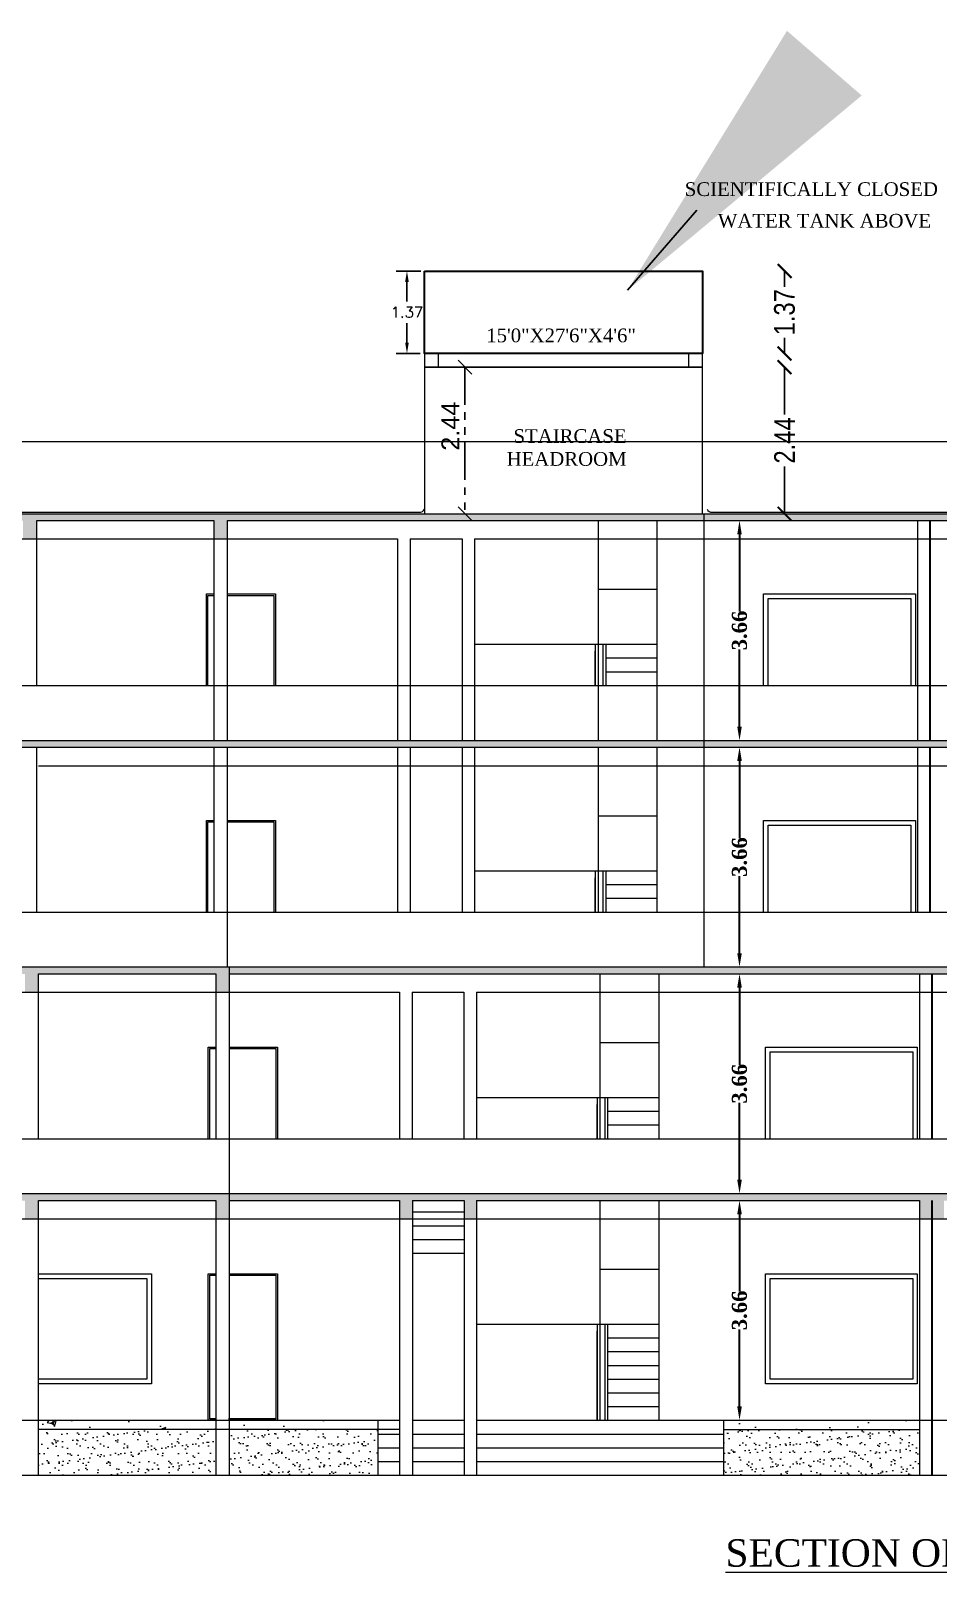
# Model space of a CAD drawing. Header units: metres. Extents: x 43 to 977, y 102 to 459.
# Drawn here: x 460.71 to 475.8, y 326.88 to 352.53 of the extents above; entities that cross this region are included whole.
import ezdxf
from ezdxf.enums import TextEntityAlignment as Align

# ---------------------------------------------------------------- set-up
doc = ezdxf.new("R2010")
doc.units = ezdxf.units.M
doc.header["$MEASUREMENT"] = 0
doc.header["$PDMODE"] = 3
doc.linetypes.add('HIDDEN2', pattern=[0.1875, 0.125, -0.0625])
doc.linetypes.add('PHANTOM2', pattern=[1.25, 0.625, -0.125, 0.125, -0.125, 0.125, -0.125])
doc.layers.get('0').update_dxf_attribs({"lineweight": 0})
doc.layers.get('Defpoints').update_dxf_attribs({"lineweight": 0})
for name, color, linetype, lineweight in [('BLK_1_FLR_0_REGULAR_ROOM_16', 7, 'Continuous', 35), ('BLK_1_FLR_1_REGULAR_ROOM_16', 7, 'Continuous', 35), ('BLK_1_FLR_2_REGULAR_ROOM_16', 7, 'Continuous', 35), ('BLK_1_FLR_3_REGULAR_ROOM_16', 7, 'Continuous', 35), ('BLK_1_ROOF_WATER_TANK_HT', 5, 'HIDDEN2', 5), ('BLK_1_STAIR_HEADROOM', 7, 'Continuous', 35), ('ELEV', 2, 'Continuous', 0), ('ILAND', 7, 'Continuous', 0), ('TE', 9, 'Continuous', 0), ('TEXT', 130, 'Continuous', 0), ('TKT', 3, 'Continuous', 0), ('WALL', 7, 'Continuous', 0)]:
    doc.layers.add(name, color=color, linetype=linetype, lineweight=lineweight)
doc.styles.add('ARIAL', font='arial.ttf')
doc.styles.add('ARIAL NARROW', font='')
doc.styles.get("Standard").update_dxf_attribs({"font": 'romans.shx'})
doc.styles.add('style2', font='romantic.ttf')
doc.styles.add('visa', font='swissc.ttf')
doc.styles.add('working', font='timesbd.ttf', dxfattribs={"height": 0.25})
doc.styles.get('ARIAL NARROW').set_extended_font_data('Lydian BT')
doc.dimstyles.new('Copy of S-2', dxfattribs={"dimtxt": 10.5, "dimasz": 5, "dimexe": 2, "dimexo": 50, "dimgap": 5, "dimtad": 0, "dimtoh": 1, "dimdec": 1, "dimzin": 0, "dimdsep": 46, "dimlunit": 4, "dimtxsty": 'ARIAL NARROW', "dimcen": 0.09, "dimdle": 3, "dimse1": 1, "dimse2": 1, "dimclrd": 35, "dimclre": 35, "dimclrt": 5, "dimadec": 0, "dimazin": 0, "dimtfac": 1, "dimtdec": 1, "dimtofl": 0, "dimtmove": 0, "dimatfit": 3, "dimfxl": 0, "dimtolj": 1, "dimtzin": 0, "dimarcsym": 0})
doc.dimstyles.new('new model', dxfattribs={"dimtxt": 0.25, "dimasz": 0.23, "dimexe": 0.1, "dimexo": 0.1, "dimgap": 0, "dimtad": 0, "dimtoh": 1, "dimzin": 1, "dimdsep": 46, "dimtxsty": 'working', "dimcen": 0.09, "dimse1": 1, "dimse2": 1, "dimclrd": 8, "dimclre": 8, "dimclrt": 3, "dimadec": 1, "dimazin": 0, "dimtfac": 1, "dimtofl": 0, "dimtmove": 0, "dimatfit": 3, "dimfxl": 0, "dimtolj": 1, "dimtzin": 0, "dimlwd": -1, "dimlwe": -1, "dimarcsym": 0})
doc.dimstyles.new('o3', dxfattribs={"dimscale": 0.23, "dimtxt": 0.9, "dimasz": 1, "dimexe": 5, "dimexo": 9, "dimgap": 0.23, "dimtad": 0, "dimzin": 3, "dimdsep": 46, "dimtxsty": 'visa', "dimblk": 'ARCHTICK', "dimcen": 0.09, "dimse1": 1, "dimse2": 1, "dimclrd": 7, "dimclre": 256, "dimclrt": 7, "dimadec": 0, "dimazin": 0, "dimtfac": 0.23, "dimtofl": 0, "dimtmove": 2, "dimatfit": 1, "dimldrblk": 'ARCHTICK', "dimfxl": 0, "dimtolj": 1, "dimtzin": 0, "dimarcsym": 0})
doc.dimstyles.new('OPEN SPACE', dxfattribs={"dimtxt": 0.3, "dimasz": 0.23, "dimexe": 0.1875, "dimexo": 0.0625, "dimgap": 0.09, "dimtad": 3, "dimzin": 0, "dimdsep": 46, "dimtxsty": 'ARIAL', "dimblk": 'OBLIQUE', "dimcen": 0.09, "dimse1": 1, "dimse2": 1, "dimclrd": 6, "dimclre": 6, "dimclrt": 7, "dimadec": 0, "dimazin": 0, "dimtfac": 0.5, "dimtix": 1, "dimtmove": 0, "dimatfit": 3, "dimfxl": 0, "dimtolj": 1, "dimtzin": 0, "dimarcsym": 0})
doc.dimstyles.get("Standard").update_dxf_attribs({"dimtxt": 0.18, "dimasz": 0.18, "dimexe": 0.18, "dimexo": 0.0625, "dimgap": 0.09, "dimtad": 0, "dimtih": 1, "dimtoh": 1, "dimdec": 4, "dimzin": 0, "dimdsep": 46, "dimtxsty": 'Standard', "dimcen": 0.09, "dimadec": 0, "dimazin": 0, "dimtfac": 1, "dimtdec": 4, "dimtofl": 0, "dimtmove": 0, "dimatfit": 3, "dimfxl": 0, "dimtolj": 1, "dimtzin": 0, "dimarcsym": 0})
pattern_1 = [(50, (-78852.2377, -9294.4721), (0.910783435, -0.079683226), [0.095235675, -1.047592425]), (355, (-78852.2377, -9294.4721), (-0.176187692, 0.955140341), [0.07618854, -0.83807394]), (100.4514445, (-78852.1618, -9294.4787), (0.73459574, 0.8754571055), [0.080937869, -0.890316564]), (46.1842, (-78852.2377, -9294.2181), (1.355192647, -0.210177872), [0.142853513, -1.571388637]), (96.6356355, (-78852.1248, -9294.2356), (1.18684215, 1.236944566), [0.121406873, -1.335475598]), (351.184164, (-78852.2377, -9294.2181), (1.18684215, 1.236944566), [0.11428281, -1.257110911]), (21, (-78852.11075, -9294.2816), (0.757957947, -0.511249091), [0.095235675, -1.047592425]), (326, (-78852.11075, -9294.2816), (0.308963998, 0.920802054), [0.07618854, -0.83807394]), (71.4514447, (-78852.0476, -9294.3242), (1.066921936, 0.409552961), [0.080937867, -0.890316564]), (37.5, (-78852.23773, -9294.47208), (0.0154406937, 0.4227116116), [0, -0.827915468, 0, -0.85077203, 0, -0.8412484625]), (7.5, (-78852.23773, -9294.4721), (0.3340480663, 0.5008275415), [0, -0.485067038, 0, -0.808868333, 0, -0.3206267725]), (327.5, (-78852.5209, -9294.47208), (0.6778525339, -0.0286403791), [0, -0.31745225, 0, -0.99045102, 0, -1.314252315]), (317.5, (-78852.6479, -9294.4721), (0.7405350465, 0.1271142075), [0, -0.412687925, 0, -0.657761062, 0, -0.933309615])]
pattern_2 = [(50, (-21064.4661, 9520.6628), (0.910783435, -0.079683226), [0.095235675, -1.047592425]), (355, (-21064.4661, 9520.6628), (-0.176187692, 0.95514034), [0.07618854, -0.83807394]), (100.4514, (-21064.3902, 9520.6562), (0.73459642, 0.875456535), [0.080937867, -0.890316564]), (46.1842, (-21064.4661, 9520.9168), (1.35519229, -0.210177534), [0.14285351, -1.57138864]), (96.6356, (-21064.3532, 9520.8993), (1.186843115, 1.23694364), [0.121406804, -1.33547463]), (351.1842, (-21064.4661, 9520.9168), (1.18684215, 1.23694457), [0.11428281, -1.25711091]), (21, (-21064.33915, 9520.8533), (0.757957947, -0.51124909), [0.095235675, -1.047592425]), (326, (-21064.3391, 9520.8533), (0.308964, 0.920802054), [0.07618854, -0.83807394]), (71.4514, (-21064.276, 9520.8107), (1.066922256, 0.409552127), [0.080937867, -0.890316564]), (37.5, (-21064.46613, 9520.66284), (0.0154406937, 0.4227116116), [0, -0.827915468, 0, -0.85077203, 0, -0.841248463]), (7.5, (-21064.46613, 9520.66284), (0.334048066, 0.5008275415), [0, -0.485067038, 0, -0.808868333, 0, -0.320626772]), (327.5, (-21064.7493, 9520.66284), (0.677852534, -0.028640379), [0, -0.31745225, 0, -0.99045102, 0, -1.314252315]), (317.5, (-21064.8763, 9520.66284), (0.740535047, 0.127114208), [0, -0.412687925, 0, -0.657761062, 0, -0.933309615])]
pattern_3 = [(37.5, (-21064.46613, 9520.66284), (-0.0079989533, 0.2446698163), [0, -0.193010968, 0, -0.21586753, 0, -0.2063439625]), (7.5, (-21064.46613, 9520.66284), (0.224727839, 0.3583586473), [0, -0.104124338, 0, -0.173963833, 0, -0.0666649725]), (327.5, (-21064.62231, 9520.66284), (0.3954365363, 0.0007185917), [0, -0.06349045, 0, -0.22856562, 0, -0.298405115]), (317.5, (-21064.6223, 9520.66284), (0.381720662, 0.111448033), [0, -0.031745225, 0, -0.149837462, 0, -0.171424215])]
pattern_4 = [(50, (-21064.4973, 9528.2042), (0.910783435, -0.079683226), [0.095235675, -1.047592425]), (355, (-21064.4973, 9528.2042), (-0.176187692, 0.95514034), [0.07618854, -0.83807394]), (100.4514, (-21064.4214, 9528.1975), (0.73459642, 0.875456535), [0.080937867, -0.890316564]), (46.1842, (-21064.4973, 9528.4581), (1.35519229, -0.210177534), [0.14285351, -1.57138864]), (96.6356, (-21064.3843, 9528.4406), (1.186843115, 1.23694364), [0.121406804, -1.33547463]), (351.1842, (-21064.4973, 9528.4581), (1.18684215, 1.23694457), [0.11428281, -1.25711091]), (21, (-21064.3703, 9528.39464), (0.757957947, -0.51124909), [0.095235675, -1.047592425]), (326, (-21064.3703, 9528.3946), (0.308964, 0.920802054), [0.07618854, -0.83807394]), (71.4514, (-21064.3071, 9528.352), (1.066922256, 0.409552127), [0.080937867, -0.890316564]), (37.5, (-21064.49727, 9528.20417), (0.0154406937, 0.4227116116), [0, -0.827915468, 0, -0.85077203, 0, -0.841248463]), (7.5, (-21064.49727, 9528.20417), (0.334048066, 0.5008275415), [0, -0.485067038, 0, -0.808868333, 0, -0.320626772]), (327.5, (-21064.78044, 9528.20417), (0.677852534, -0.028640379), [0, -0.31745225, 0, -0.99045102, 0, -1.314252315]), (317.5, (-21064.9074, 9528.20417), (0.740535047, 0.127114208), [0, -0.412687925, 0, -0.657761062, 0, -0.933309615])]
pattern_5 = [(50, (-21064.4973, 9528.2042), (0.910783435, -0.079683226), [0.095235675, -1.047592425]), (355, (-21064.4973, 9528.2042), (-0.176187692, 0.95514034), [0.07618854, -0.83807394]), (100.4514, (-21064.4214, 9528.1975), (0.73459642, 0.875456535), [0.080937867, -0.890316564]), (46.1842, (-21064.4973, 9528.4581), (1.35519229, -0.210177534), [0.14285351, -1.57138864]), (96.6356, (-21064.3843, 9528.4406), (1.186843115, 1.23694364), [0.121406804, -1.33547463]), (351.1842, (-21064.4973, 9528.4581), (1.18684215, 1.23694457), [0.11428281, -1.25711091]), (21, (-21064.3703, 9528.39464), (0.757957947, -0.51124909), [0.095235675, -1.047592425]), (326, (-21064.3703, 9528.3946), (0.308964, 0.920802054), [0.07618854, -0.83807394]), (71.4514, (-21064.3071, 9528.352), (1.066922256, 0.409552127), [0.080937867, -0.890316564]), (37.5, (-21064.49727, 9528.20417), (0.0154406937, 0.4227116116), [0, -0.827915468, 0, -0.85077203, 0, -0.841248463]), (7.5, (-21064.49727, 9528.20417), (0.334048066, 0.5008275415), [0, -0.485067038, 0, -0.808868333, 0, -0.320626772]), (327.5, (-21064.78044, 9528.20417), (0.677852534, -0.028640379), [0, -0.31745225, 0, -0.99045102, 0, -1.314252315]), (317.5, (-21064.9074, 9528.20417), (0.740535047, 0.127114208), [0, -0.412687925, 0, -0.657761062, 0, -0.933309615])]

# ---------------------------------------------------------------- blocks, each defined once
blk = doc.blocks.new('_ArchTick')
at = {"color": 0, "const_width": 0.15}
blk.add_lwpolyline([(-0.5, -0.5), (0.5, 0.5)], dxfattribs=at)
blk = doc.blocks.new('*D775')
at = {"layer": 'Defpoints', "color": 0, "lineweight": 30}
for p in [(471.88, 346.934), (471.956, 344.496), (473.246, 344.496)]:
    blk.add_point(p, dxfattribs=at)
at = {"layer": 'WALL', "color": 7, "lineweight": -2}
for p, q in [((473.246, 346.934), (473.246, 346.146)), ((473.246, 344.496), (473.246, 345.283))]:
    blk.add_line(p, q, dxfattribs=at)
at = {"layer": 'WALL', "color": 7, "lineweight": -2, "xscale": 0.23, "yscale": 0.23, "zscale": 0.23}
for p, rotation in [((473.246, 346.934), 90), ((473.246, 344.496), 270)]:
    blk.add_blockref('_ArchTick', p, dxfattribs=dict(at, rotation=rotation))
at = {"layer": 'WALL', "color": 7, "insert": (473.246, 345.715), "char_height": 0.345, "attachment_point": 5, "rotation": 90, "style": 'visa'}
blk.add_mtext('\\A1;2.44', dxfattribs=at)
blk = doc.blocks.new('*D778')
at = {"layer": 'Defpoints', "color": 0, "lineweight": 30}
for p in [(471.88, 348.534), (472.109, 347.162), (473.246, 347.162)]:
    blk.add_point(p, dxfattribs=at)
at = {"layer": 'WALL', "color": 7, "lineweight": -2}
for p, q in [((473.246, 348.534), (473.246, 348.273)), ((473.246, 347.162), (473.246, 347.422))]:
    blk.add_line(p, q, dxfattribs=at)
at = {"layer": 'WALL', "color": 7, "lineweight": -2, "xscale": 0.23, "yscale": 0.23, "zscale": 0.23}
for p, rotation in [((473.246, 348.534), 90), ((473.246, 347.162), 270)]:
    blk.add_blockref('_ArchTick', p, dxfattribs=dict(at, rotation=rotation))
at = {"layer": 'WALL', "color": 7, "insert": (473.246, 347.848), "char_height": 0.345, "attachment_point": 5, "rotation": 90, "style": 'visa'}
blk.add_mtext('\\A1;1.37', dxfattribs=at)
blk = doc.blocks.new('*D803')
at = {"layer": 'BLK_1_FLR_0_REGULAR_ROOM_16', "color": 3, "linetype": 'PHANTOM2', "ltscale": 20}
for p, q in [((472.497, 332.839), (472.497, 331.555)), ((472.497, 329.642), (472.497, 330.925))]:
    blk.add_line(p, q, dxfattribs=at)
at = {"layer": 'BLK_1_FLR_0_REGULAR_ROOM_16', "color": 3, "lineweight": 30, "ltscale": 20}
for points in [[(472.459, 332.839), (472.535, 332.839), (472.497, 333.069)], [(472.459, 329.642), (472.535, 329.642), (472.497, 329.412)]]:
    blk.add_solid(points, dxfattribs=at)
at = {"layer": 'Defpoints', "color": 0, "lineweight": 30, "ltscale": 20}
for p in [(472.497, 333.069), (472.497, 333.069), (472.497, 329.412)]:
    blk.add_point(p, dxfattribs=at)
at = {"layer": 'BLK_1_FLR_0_REGULAR_ROOM_16', "color": 3, "lineweight": 80, "ltscale": 20, "insert": (472.497, 331.24), "char_height": 0.25, "attachment_point": 5, "rotation": 90, "style": 'working'}
blk.add_mtext('\\A1;3.66', dxfattribs=at)
blk = doc.blocks.new('*D809')
at = {"layer": 'BLK_1_FLR_1_REGULAR_ROOM_16', "color": 3, "linetype": 'PHANTOM2', "ltscale": 20}
for p, q in [((472.497, 336.61), (472.497, 335.327)), ((472.497, 333.413), (472.497, 334.696))]:
    blk.add_line(p, q, dxfattribs=at)
at = {"layer": 'BLK_1_FLR_1_REGULAR_ROOM_16', "color": 3, "lineweight": 30, "ltscale": 20}
for points in [[(472.459, 336.61), (472.535, 336.61), (472.497, 336.84)], [(472.459, 333.413), (472.535, 333.413), (472.497, 333.183)]]:
    blk.add_solid(points, dxfattribs=at)
at = {"layer": 'Defpoints', "color": 0, "lineweight": 30, "ltscale": 20}
for p in [(472.497, 336.84), (472.497, 336.84), (472.497, 333.183)]:
    blk.add_point(p, dxfattribs=at)
at = {"layer": 'BLK_1_FLR_1_REGULAR_ROOM_16', "color": 3, "lineweight": 80, "ltscale": 20, "insert": (472.497, 335.011), "char_height": 0.25, "attachment_point": 5, "rotation": 90, "style": 'working'}
blk.add_mtext('\\A1;3.66', dxfattribs=at)
blk = doc.blocks.new('*D815')
at = {"layer": 'BLK_1_FLR_2_REGULAR_ROOM_16', "color": 3, "linetype": 'PHANTOM2', "ltscale": 20}
for p, q in [((472.497, 340.381), (472.497, 339.098)), ((472.497, 337.184), (472.497, 338.468))]:
    blk.add_line(p, q, dxfattribs=at)
at = {"layer": 'BLK_1_FLR_2_REGULAR_ROOM_16', "color": 3, "lineweight": 30, "ltscale": 20}
for points in [[(472.459, 340.381), (472.535, 340.381), (472.497, 340.611)], [(472.459, 337.184), (472.535, 337.184), (472.497, 336.954)]]:
    blk.add_solid(points, dxfattribs=at)
at = {"layer": 'Defpoints', "color": 0, "lineweight": 30, "ltscale": 20}
for p in [(472.497, 340.611), (472.497, 340.611), (472.497, 336.954)]:
    blk.add_point(p, dxfattribs=at)
at = {"layer": 'BLK_1_FLR_2_REGULAR_ROOM_16', "color": 3, "lineweight": 80, "ltscale": 20, "insert": (472.497, 338.783), "char_height": 0.25, "attachment_point": 5, "rotation": 90, "style": 'working'}
blk.add_mtext('\\A1;3.66', dxfattribs=at)
blk = doc.blocks.new('*D821')
at = {"layer": 'BLK_1_FLR_3_REGULAR_ROOM_16', "color": 3, "linetype": 'PHANTOM2', "ltscale": 20}
for p, q in [((472.497, 344.151), (472.497, 342.868)), ((472.497, 340.954), (472.497, 342.238))]:
    blk.add_line(p, q, dxfattribs=at)
at = {"layer": 'BLK_1_FLR_3_REGULAR_ROOM_16', "color": 3, "lineweight": 30, "ltscale": 20}
for points in [[(472.459, 344.151), (472.535, 344.151), (472.497, 344.381)], [(472.459, 340.954), (472.535, 340.954), (472.497, 340.724)]]:
    blk.add_solid(points, dxfattribs=at)
at = {"layer": 'Defpoints', "color": 0, "lineweight": 30, "ltscale": 20}
for p in [(472.497, 344.381), (472.497, 344.381), (472.497, 340.724)]:
    blk.add_point(p, dxfattribs=at)
at = {"layer": 'BLK_1_FLR_3_REGULAR_ROOM_16', "color": 3, "lineweight": 80, "ltscale": 20, "insert": (472.497, 342.553), "char_height": 0.25, "attachment_point": 5, "rotation": 90, "style": 'working'}
blk.add_mtext('\\A1;3.66', dxfattribs=at)
blk = doc.blocks.new('_Oblique')
at = {"color": 0, "linetype": 'ByBlock', "lineweight": -2}
blk.add_line((-0.5, -0.5), (0.5, 0.5), dxfattribs=at)
blk = doc.blocks.new('*D830')
at = {"layer": 'BLK_1_STAIR_HEADROOM', "color": 1, "linetype": 'PHANTOM2', "lineweight": -2}
blk.add_line((467.931, 346.934), (467.931, 344.496), dxfattribs=at)
at = {"layer": 'Defpoints', "color": 0, "lineweight": 80}
for p in [(468.29, 346.934), (467.931, 344.496), (468.29, 344.496)]:
    blk.add_point(p, dxfattribs=at)
at = {"layer": 'BLK_1_STAIR_HEADROOM', "color": 1, "lineweight": -2, "xscale": 0.23, "yscale": 0.23, "zscale": 0.23}
for p, rotation in [((467.931, 346.934), 90), ((467.931, 344.496), 270)]:
    blk.add_blockref('_Oblique', p, dxfattribs=dict(at, rotation=rotation))
at = {"layer": 'BLK_1_STAIR_HEADROOM', "color": 1, "lineweight": 30, "insert": (467.69, 345.952), "char_height": 0.3, "attachment_point": 5, "rotation": 90, "style": 'ARIAL'}
blk.add_mtext('\\A1;2.44', dxfattribs=at)
blk = doc.blocks.new('*D848')
at = {"layer": 'BLK_1_ROOF_WATER_TANK_HT', "color": 0, "linetype": 'ByBlock', "lineweight": -2}
for p, q in [((467.196, 348.534), (466.787, 348.534)), ((466.967, 348.354), (466.967, 348.028)), ((466.967, 347.342), (466.967, 347.668)), ((467.185, 347.162), (466.787, 347.162))]:
    blk.add_line(p, q, dxfattribs=at)
at = {"layer": 'BLK_1_ROOF_WATER_TANK_HT', "color": 0, "linetype": 'ByBlock', "lineweight": 30}
for points in [[(466.937, 348.354), (466.997, 348.354), (466.967, 348.534)], [(466.937, 347.342), (466.997, 347.342), (466.967, 347.162)]]:
    blk.add_solid(points, dxfattribs=at)
at = {"layer": 'Defpoints', "color": 0, "linetype": 'ByBlock', "lineweight": 30}
for p in [(467.258, 348.534), (466.967, 347.162), (467.247, 347.162)]:
    blk.add_point(p, dxfattribs=at)
at = {"layer": 'BLK_1_ROOF_WATER_TANK_HT', "color": 0, "linetype": 'ByBlock', "lineweight": 35, "insert": (466.967, 347.848), "char_height": 0.18, "attachment_point": 5}
blk.add_mtext('\\A1;1.37', dxfattribs=at)

msp = doc.modelspace()

# ---------------------------------------------------------------- hatches: boundary and pattern name
at = {"layer": 'ILAND'}
h = msp.add_hatch(dxfattribs=at)
h.set_pattern_fill('AR-CONC', scale=0.126981, style=0)
h.set_pattern_definition(pattern_4)
h.paths.add_polyline_path([(454.23614, 344.07656), (454.46231, 344.07656), (454.46231, 344.38131), (457.20852, 344.38131), (457.20852, 344.07656), (457.42491, 344.07656), (457.42491, 344.38131), (460.58325, 344.38131), (460.58325, 344.07656), (460.81182, 344.07656), (460.81182, 344.38131), (463.75696, 344.38131), (463.75696, 344.07656), (463.98553, 344.07656), (463.98553, 344.49559), (413.98376, 344.49559), (413.98376, 344.07656), (414.21232, 344.07656), (414.21232, 344.38131), (426.72379, 344.38131), (426.72379, 344.07656), (426.95236, 344.07656), (426.95236, 344.38131), (431.44748, 344.38131), (431.44748, 344.07656), (431.67605, 344.07656), (431.67605, 344.38131), (437.05468, 344.38131), (437.05468, 344.07656), (437.28324, 344.07656), (437.28324, 344.38131), (437.30864, 344.38131), (437.30864, 344.07656), (437.5372, 344.07656), (437.5372, 344.38131), (441.11181, 344.38131), (441.11181, 344.07656), (441.34037, 344.07656), (441.34037, 344.38131), (444.47507, 344.38131), (444.47507, 344.07656), (444.7034, 344.07656), (444.7034, 344.38131), (447.68927, 344.38131), (447.68927, 344.07656), (447.91679, 344.07656), (447.91679, 344.38131), (451.0153, 344.38131), (451.0153, 344.07656), (451.24147, 344.07656), (451.24147, 344.38131), (454.23614, 344.38131)])
h.paths.add_polyline_path([(437.06767, 344.06231), (438.586, 344.06231), (438.586, 344.37746), (437.06767, 344.37746)], flags=9)
h = msp.add_hatch(dxfattribs=at)
h.set_pattern_fill('AR-CONC', scale=0.126981, style=0)
h.set_pattern_definition(pattern_5)
h.paths.add_polyline_path([(454.23614, 344.07656), (454.46231, 344.07656), (454.46231, 344.38131), (457.20852, 344.38131), (457.20852, 344.07656), (457.42491, 344.07656), (457.42491, 344.38131), (460.58325, 344.38131), (460.58325, 344.07656), (460.81182, 344.07656), (460.81182, 344.38131), (463.75696, 344.38131), (463.75696, 344.07656), (463.98553, 344.07656), (463.98553, 344.49559), (413.98376, 344.49559), (413.98376, 344.07656), (414.21232, 344.07656), (414.21232, 344.38131), (426.72379, 344.38131), (426.72379, 344.07656), (426.95236, 344.07656), (426.95236, 344.38131), (431.44748, 344.38131), (431.44748, 344.07656), (431.67605, 344.07656), (431.67605, 344.38131), (437.05468, 344.38131), (437.05468, 344.07656), (437.28324, 344.07656), (437.28324, 344.38131), (437.30864, 344.38131), (437.30864, 344.07656), (437.5372, 344.07656), (437.5372, 344.38131), (441.11181, 344.38131), (441.11181, 344.07656), (441.34037, 344.07656), (441.34037, 344.38131), (444.47507, 344.38131), (444.47507, 344.07656), (444.7034, 344.07656), (444.7034, 344.38131), (447.68927, 344.38131), (447.68927, 344.07656), (447.91679, 344.07656), (447.91679, 344.38131), (451.0153, 344.38131), (451.0153, 344.07656), (451.24147, 344.07656), (451.24147, 344.38131), (454.23614, 344.38131)])
h.paths.add_polyline_path([(437.06767, 344.06231), (438.586, 344.06231), (438.586, 344.37746), (437.06767, 344.37746)], flags=9)
h = msp.add_hatch(dxfattribs=at)
h.set_pattern_fill('AR-CONC', scale=0.126981, style=0)
h.set_pattern_definition(pattern_4)
h.paths.add_polyline_path([(499.21016, 344.07656), (499.53798, 344.07656), (499.53798, 344.38131), (505.2041, 344.38131), (505.2041, 344.07656), (505.52734, 344.07656), (505.52734, 344.49559), (463.98553, 344.49559), (463.98553, 344.38131), (489.62401, 344.38131), (489.62401, 344.07656), (489.96216, 344.07656), (489.96216, 344.38131), (493.2442, 344.38131), (493.2442, 344.07656), (493.56744, 344.07656), (493.56744, 344.38131), (499.21016, 344.38131)])
h = msp.add_hatch(dxfattribs=at)
h.set_pattern_fill('AR-CONC', scale=0.126981, style=0)
h.set_pattern_definition(pattern_5)
h.paths.add_polyline_path([(499.21016, 344.07656), (499.53798, 344.07656), (499.53798, 344.38131), (505.2041, 344.38131), (505.2041, 344.07656), (505.52734, 344.07656), (505.52734, 344.49559), (463.98553, 344.49559), (463.98553, 344.38131), (489.62401, 344.38131), (489.62401, 344.07656), (489.96216, 344.07656), (489.96216, 344.38131), (493.2442, 344.38131), (493.2442, 344.07656), (493.56744, 344.07656), (493.56744, 344.38131), (499.21016, 344.38131)])
h = msp.add_hatch(dxfattribs=at)
h.set_pattern_fill('AR-CONC', scale=0.126981, style=0)
h.set_pattern_definition(pattern_1)
h.paths.add_polyline_path([(471.91128, 340.72426), (431.67605, 340.72426), (431.67605, 340.61426), (471.91128, 340.61426)])
h = msp.add_hatch(dxfattribs=at)
h.set_pattern_fill('AR-CONC', scale=0.126981, style=0)
h.set_pattern_definition(pattern_1)
h.paths.add_polyline_path([(506.60359, 340.72426), (471.91128, 340.72426), (471.91128, 340.61426), (506.60359, 340.61426)])
h = msp.add_hatch(dxfattribs=at)
h.set_pattern_fill('AR-CONC', scale=0.126981, style=0)
h.set_pattern_definition(pattern_2)
h.paths.add_polyline_path([(454.26729, 336.53522), (454.49345, 336.53522), (454.49345, 336.83998), (457.23966, 336.83998), (457.23966, 336.53522), (457.45605, 336.53522), (457.45605, 336.83998), (460.61439, 336.83998), (460.61439, 336.53522), (460.84296, 336.53522), (460.84296, 336.83998), (463.78811, 336.83998), (463.78811, 336.53522), (464.01667, 336.53522), (464.01667, 336.95426), (414.0149, 336.95426), (414.0149, 336.53522), (414.24346, 336.53522), (414.24346, 336.83998), (426.75494, 336.83998), (426.75494, 336.53522), (426.9835, 336.53522), (426.9835, 336.83998), (431.47863, 336.83998), (431.47863, 336.53522), (431.70719, 336.53522), (431.70719, 336.83998), (437.08582, 336.83998), (437.08582, 336.53522), (437.31438, 336.53522), (437.31438, 336.83998), (437.33978, 336.83998), (437.33978, 336.53522), (437.56835, 336.53522), (437.56835, 336.83998), (441.14295, 336.83998), (441.14295, 336.53522), (441.37152, 336.53522), (441.37152, 336.83998), (444.50622, 336.83998), (444.50622, 336.53522), (444.73455, 336.53522), (444.73455, 336.83998), (447.72042, 336.83998), (447.72042, 336.53522), (447.94794, 336.53522), (447.94794, 336.83998), (451.04645, 336.83998), (451.04645, 336.53522), (451.27261, 336.53522), (451.27261, 336.83998), (454.26729, 336.83998)])
h.paths.add_polyline_path([(437.09881, 336.52098), (438.61714, 336.52098), (438.61714, 336.83613), (437.09881, 336.83613)], flags=9)
h = msp.add_hatch(dxfattribs=at)
h.set_pattern_fill('AR-CONC', scale=0.126981, style=0)
h.set_pattern_definition(pattern_2)
h.paths.add_polyline_path([(499.2413, 336.53522), (499.56913, 336.53522), (499.56913, 336.83998), (505.23525, 336.83998), (505.23525, 336.53522), (505.55849, 336.53522), (505.55849, 336.95426), (464.01667, 336.95426), (464.01667, 336.83998), (489.65515, 336.83998), (489.65515, 336.53522), (489.9933, 336.53522), (489.9933, 336.83998), (493.27534, 336.83998), (493.27534, 336.53522), (493.59858, 336.53522), (493.59858, 336.83998), (499.2413, 336.83998)])
h = msp.add_hatch(dxfattribs=at)
h.set_pattern_fill('AR-CONC', scale=0.126981, style=0)
h.set_pattern_definition(pattern_2)
h.paths.add_polyline_path([(444.73455, 333.06864), (447.72042, 333.06864), (447.72042, 332.76389), (447.94794, 332.76389), (447.94794, 333.06864), (451.04645, 333.06864), (451.04645, 332.76389), (451.27261, 332.76389), (451.27261, 333.06864), (454.26729, 333.06864), (454.26729, 332.76389), (454.49345, 332.76389), (454.49345, 333.06864), (457.23966, 333.06864), (457.23966, 332.76389), (457.45605, 332.76389), (457.45605, 333.06864), (460.61439, 333.06864), (460.61439, 332.76389), (460.84296, 332.76389), (460.84296, 333.06864), (463.78811, 333.06864), (463.78811, 332.76389), (464.01667, 332.76389), (464.01667, 333.18293), (437.08582, 333.18293), (437.08582, 332.76389), (437.56835, 332.76389), (437.56835, 333.06864), (441.14295, 333.06864), (441.14295, 332.76389), (441.37152, 332.76389), (441.37152, 333.06864), (444.50622, 333.06864), (444.50622, 332.76389), (444.73455, 332.76389)])
h.paths.add_polyline_path([(437.34789, 332.74965), (438.86622, 332.74965), (438.86622, 333.06479), (437.34789, 333.06479)], flags=9)
h = msp.add_hatch(dxfattribs=at)
h.set_pattern_fill('AR-CONC', scale=0.126981, style=0)
h.set_pattern_definition(pattern_2)
h.paths.add_polyline_path([(475.89715, 333.06864), (478.56837, 333.06864), (478.56837, 332.76389), (478.75938, 332.76389), (478.75938, 333.06864), (481.1925, 333.06864), (481.1925, 332.76389), (481.37742, 332.76389), (481.37742, 333.06864), (489.65515, 333.06864), (489.65515, 332.76389), (489.9933, 332.76389), (489.9933, 333.18293), (484.00672, 333.18293), (481.14885, 333.18293), (464.01667, 333.18293), (464.01667, 333.06864), (466.84575, 333.06864), (466.84575, 332.76389), (467.05739, 332.76389), (467.05739, 333.06864), (467.91841, 333.06864), (467.91841, 332.76389), (468.12569, 332.76389), (468.12569, 333.06864), (469.33738, 333.06864), (475.49021, 333.06864), (475.49021, 332.76389), (475.89715, 332.76389)])
h = msp.add_hatch(dxfattribs=at)
h.set_pattern_fill('AR-CONC', scale=0.126981, style=0)
h.set_pattern_definition(pattern_2)
h.paths.add_polyline_path([(460.84296, 329.41159), (460.84296, 329.25922), (463.78811, 329.25922), (463.78811, 329.41159), (463.66239, 329.41159)])
h = msp.add_hatch(dxfattribs=at)
h.set_pattern_fill('AR-CONC', scale=0.126981, style=0)
h.set_pattern_definition(pattern_2)
h.paths.add_polyline_path([(466.48137, 329.25922), (466.48137, 329.41159), (464.01667, 329.41159), (464.01667, 329.25922)])
h = msp.add_hatch(dxfattribs=at)
h.set_pattern_fill('AR-CONC', scale=0.126981, style=0)
h.set_pattern_definition(pattern_2)
h.paths.add_polyline_path([(475.49021, 329.25922), (475.49021, 329.41159), (472.23356, 329.41159), (472.23356, 329.25922)])
h = msp.add_hatch(dxfattribs=at)
h.set_pattern_fill('AR-SAND', scale=0.126981, style=0)
h.set_pattern_definition(pattern_3)
h.paths.add_polyline_path([(463.78811, 328.49733), (463.78811, 329.25922), (460.84296, 329.25922), (460.84296, 328.49733)])
h = msp.add_hatch(dxfattribs=at)
h.set_pattern_fill('AR-SAND', scale=0.126981, style=0)
h.set_pattern_definition(pattern_3)
h.paths.add_polyline_path([(466.48137, 328.49733), (466.48137, 329.25922), (464.01667, 329.25922), (464.01667, 328.49733)])
h = msp.add_hatch(dxfattribs=at)
h.set_pattern_fill('AR-SAND', scale=0.126981, style=0)
h.set_pattern_definition(pattern_3)
h.paths.add_polyline_path([(475.49021, 328.49733), (475.49021, 329.25922), (472.23356, 329.25922), (472.23356, 328.49733)])

# ---------------------------------------------------------------- linework, layer by layer
at = {"layer": 'BLK_1_ROOF_WATER_TANK_HT', "color": 235, "linetype": 'ByBlock', "lineweight": 35}
msp.add_lwpolyline([(467.25803, 348.53358), (471.88014, 348.53358), (471.88014, 347.16219), (467.25803, 347.16219)], close=True, dxfattribs=at)
at = {"layer": 'ELEV'}
msp.add_line((472.03426, 344.52099), (530.71675, 344.52099), dxfattribs=at)
for centre, start, end in [((467.18016, 344.60404), 264.069687, 338.852046), ((472.03426, 344.60448), 201.147954, 275.930313)]:
    msp.add_arc(centre, 0.0835, start, end, dxfattribs=at)
at = {"layer": 'ILAND', "color": 5}
for p, q in [((467.25803, 348.53358), (467.25803, 344.49559)), ((470.14431, 344.38131), (470.14431, 340.72426)), ((470.09825, 342.32422), (470.09825, 341.63852)), ((470.22545, 342.32422), (470.22545, 341.63852)), ((470.27151, 342.32422), (470.27151, 341.63852)), ((470.14431, 340.61426), (470.14431, 337.86852)), ((470.09825, 338.55422), (470.09825, 337.86852)), ((470.22545, 338.55422), (470.22545, 337.86852)), ((470.27151, 338.55422), (470.27151, 337.86852)), ((470.17546, 336.83998), (470.17546, 334.09719)), ((470.1294, 334.78289), (470.1294, 334.09719)), ((470.25659, 334.78289), (470.25659, 334.09719)), ((470.30266, 334.78289), (470.30266, 334.09719)), ((470.17546, 333.06864), (470.17546, 329.41159)), ((470.1294, 331.01155), (470.1294, 329.41159)), ((470.25659, 331.01155), (470.25659, 329.41159)), ((470.30266, 331.01155), (470.30266, 329.41159)), ((466.48137, 329.41159), (466.48137, 328.49733)), ((472.23356, 328.49733), (472.23356, 329.41159))]:
    msp.add_line(p, q, dxfattribs=at)
at = {"layer": 'TE'}
for p, q in [((471.88014, 348.53358), (467.25803, 348.53358)), ((471.88014, 347.16219), (467.25803, 347.16219)), ((467.4866, 347.16219), (467.4866, 346.93363)), ((471.65157, 346.93363), (471.65157, 347.16219)), ((471.88014, 346.93363), (467.25803, 346.93363))]:
    msp.add_line(p, q, dxfattribs=at)
at = {"layer": 'TKT', "color": 5}
for p, q in [((463.75696, 344.38131), (463.75696, 340.72426)), ((475.45906, 344.38131), (475.45906, 340.72426)), ((475.65608, 344.38131), (475.65608, 340.72426)), ((475.66899, 344.38131), (475.66899, 340.72426)), ((466.81143, 344.07656), (466.81143, 340.72426)), ((467.02307, 344.07656), (467.02307, 340.72426)), ((467.88409, 344.07656), (467.88409, 340.72426)), ((468.09137, 344.07656), (468.09137, 340.72426)), ((463.75696, 340.61426), (463.75696, 337.86852)), ((466.81143, 340.61426), (466.81143, 337.86852)), ((467.02307, 340.61426), (467.02307, 337.86852)), ((467.88409, 340.61426), (467.88409, 337.86852)), ((468.09137, 340.61426), (468.09137, 337.86852)), ((475.45906, 340.61426), (475.45906, 337.86852)), ((475.65608, 340.61426), (475.65608, 337.86852)), ((475.66899, 340.61426), (475.66899, 337.86852)), ((463.78811, 336.83998), (463.78811, 334.09719)), ((475.49021, 336.83998), (475.49021, 334.09719)), ((475.68722, 336.83998), (475.68722, 334.09719)), ((475.70014, 336.83998), (475.70014, 334.09719)), ((466.84258, 336.53522), (466.84258, 334.09719)), ((467.05422, 336.53522), (467.05422, 334.09719)), ((467.91523, 336.53522), (467.91523, 334.09719)), ((468.12252, 336.53522), (468.12252, 334.09719)), ((463.78811, 333.06864), (463.78811, 328.49733)), ((466.84575, 333.06864), (466.84575, 328.49733)), ((467.05739, 333.06864), (467.05739, 328.49733)), ((467.91841, 333.06864), (467.91841, 328.49733)), ((468.12569, 333.06864), (468.12569, 328.49733)), ((475.49021, 333.06864), (475.49021, 328.49733)), ((475.68722, 333.06864), (475.68722, 328.49733)), ((475.70014, 333.06864), (475.70014, 328.49733)), ((467.05422, 332.87817), (467.91523, 332.87817)), ((467.05422, 332.64961), (467.91523, 332.64961)), ((467.05422, 332.42104), (467.91523, 332.42104)), ((467.05422, 332.19248), (467.91523, 332.19248)), ((467.05739, 329.41159), (467.91841, 329.41159)), ((466.84575, 329.25922), (460.84296, 329.25922)), ((466.48137, 329.25922), (464.01667, 329.25922)), ((466.48137, 329.18303), (466.84575, 329.18303)), ((467.05739, 329.18303), (467.91841, 329.18303)), ((468.12569, 329.18303), (472.23356, 329.18303)), ((466.48137, 328.95446), (466.84575, 328.95446)), ((467.05739, 328.95446), (467.91841, 328.95446)), ((468.12569, 328.95446), (472.23356, 328.95446)), ((466.48137, 328.7259), (466.84575, 328.7259)), ((467.05739, 328.7259), (467.91841, 328.7259)), ((468.12569, 328.7259), (472.23356, 328.7259))]:
    msp.add_line(p, q, dxfattribs=at)
at = {"layer": 'WALL', "color": 5}
for p, q in [((471.88014, 344.49559), (471.88014, 348.53358)), ((471.91128, 340.61426), (471.91128, 344.49559)), ((460.81182, 341.63852), (460.81182, 344.38131)), ((460.81182, 341.63852), (460.81182, 344.38131)), ((463.98553, 340.72426), (463.98553, 344.38131)), ((463.98553, 340.72426), (463.98553, 344.38131)), ((471.12743, 340.72426), (471.12743, 344.38131)), ((470.14431, 343.23848), (471.12743, 343.23848)), ((468.09454, 342.32422), (471.12743, 342.32422)), ((470.09825, 341.63852), (470.09825, 342.20994)), ((470.27151, 342.09565), (471.12743, 342.09565)), ((470.27151, 341.86709), (471.12743, 341.86709)), ((470.27151, 341.63852), (471.12743, 341.63852)), ((460.81182, 337.86852), (460.81182, 340.61426)), ((460.81182, 337.86852), (460.81182, 340.61426)), ((463.98553, 336.95426), (463.98553, 340.61426)), ((463.98553, 336.95426), (463.98553, 340.61426)), ((471.12743, 337.86852), (471.12743, 340.61426)), ((471.91128, 336.95426), (471.91128, 340.61426)), ((470.14431, 339.46848), (471.12743, 339.46848)), ((468.09454, 338.55422), (471.12743, 338.55422)), ((470.09825, 337.86852), (470.09825, 338.43994)), ((470.27151, 338.32565), (471.12743, 338.32565)), ((470.27151, 338.09709), (471.12743, 338.09709)), ((470.27151, 337.86852), (471.12743, 337.86852)), ((460.84296, 334.09719), (460.84296, 336.83998)), ((460.84296, 334.09719), (460.84296, 336.83998)), ((464.01667, 333.18293), (464.01667, 336.95426)), ((464.01667, 333.18293), (464.01667, 336.83998)), ((471.15858, 334.09719), (471.15858, 336.83998)), ((470.17546, 335.69715), (471.15858, 335.69715)), ((468.12569, 334.78289), (471.15858, 334.78289)), ((470.1294, 334.09719), (470.1294, 334.6686)), ((470.30266, 334.55432), (471.15858, 334.55432)), ((470.30266, 334.32575), (471.15858, 334.32575)), ((470.30266, 334.09719), (471.15858, 334.09719)), ((464.01667, 328.49733), (464.01667, 333.18293)), ((460.84296, 328.49733), (460.84296, 333.06864)), ((460.84296, 328.49733), (460.84296, 333.06864)), ((464.01667, 328.49733), (464.01667, 333.06864)), ((471.15858, 329.41159), (471.15858, 333.06864)), ((470.17546, 331.92582), (471.15858, 331.92582)), ((460.84296, 328.49733), (460.84296, 330.89727)), ((464.01667, 328.49733), (464.01667, 330.89727)), ((468.12569, 331.01155), (471.15858, 331.01155)), ((470.1294, 329.41159), (470.1294, 330.89727)), ((470.30266, 330.78299), (471.15858, 330.78299)), ((470.30266, 330.55442), (471.15858, 330.55442)), ((470.30266, 330.32586), (471.15858, 330.32586)), ((470.30266, 330.09729), (471.15858, 330.09729)), ((470.30266, 329.86873), (471.15858, 329.86873)), ((470.30266, 329.64016), (471.15858, 329.64016))]:
    msp.add_line(p, q, dxfattribs=at)
at = {"layer": 'WALL'}
for p, q in [((467.25803, 346.93363), (471.88014, 346.93363)), ((424.08672, 345.69559), (530.6475, 345.69559)), ((413.98376, 344.49559), (534.79562, 344.49559)), ((413.98376, 344.49559), (534.79562, 344.49559)), ((414.21232, 344.52099), (467.18878, 344.52099)), ((460.81182, 344.38131), (463.75696, 344.38131)), ((460.81182, 344.38131), (463.75696, 344.38131)), ((463.98553, 344.38131), (489.62401, 344.38131)), ((463.98553, 344.38131), (489.62401, 344.38131)), ((413.98376, 344.07656), (466.81143, 344.07656)), ((413.98376, 344.07656), (466.81143, 344.07656)), ((467.02307, 344.07656), (467.88409, 344.07656)), ((467.02307, 344.07656), (467.88409, 344.07656)), ((467.02307, 344.07656), (467.88409, 344.07656)), ((467.02307, 344.07656), (467.88409, 344.07656)), ((468.09137, 344.07656), (534.79562, 344.07656)), ((468.09137, 344.07656), (534.82676, 344.07656)), ((431.67605, 341.63852), (470.27151, 341.63852)), ((470.27151, 341.63852), (483.52906, 341.63852)), ((413.98376, 340.61426), (534.82676, 340.61426)), ((414.0149, 340.72426), (534.82676, 340.72426)), ((460.84296, 340.30227), (534.56705, 340.30227)), ((431.67605, 337.86852), (470.27151, 337.86852)), ((470.27151, 337.86852), (483.52906, 337.86852)), ((414.0149, 336.95426), (534.82676, 336.95426)), ((460.84296, 336.83998), (463.78811, 336.83998)), ((464.01667, 336.83998), (489.65515, 336.83998)), ((414.0149, 336.53522), (466.84258, 336.53522)), ((467.05422, 336.53522), (467.91523, 336.53522)), ((467.05422, 336.53522), (467.91523, 336.53522)), ((468.12252, 336.53522), (534.82676, 336.53522)), ((431.70719, 334.09719), (470.30266, 334.09719)), ((470.30266, 334.09719), (483.5602, 334.09719)), ((414.0149, 333.18293), (534.82676, 333.18293)), ((426.9835, 333.18293), (481.37742, 333.18293)), ((460.84296, 333.06864), (463.78811, 333.06864)), ((464.01667, 333.06864), (466.84575, 333.06864)), ((467.05739, 333.06864), (467.91841, 333.06864)), ((468.12569, 333.06864), (469.33738, 333.06864)), ((468.95644, 333.06864), (475.49021, 333.06864)), ((472.50593, 333.06864), (475.17495, 333.06864)), ((414.0149, 332.76389), (534.82676, 332.76389)), ((467.05422, 332.87817), (467.91523, 332.87817)), ((444.73455, 329.41159), (466.84575, 329.41159)), ((467.05739, 329.41159), (467.91841, 329.41159)), ((468.12569, 329.41159), (533.60358, 329.41159)), ((472.23356, 329.25922), (475.49021, 329.25922)), ((472.61998, 329.25922), (475.17495, 329.25922)), ((475.40352, 329.25922), (475.49021, 329.25922)), ((475.68722, 329.25922), (475.70014, 329.25922)), ((475.68722, 329.25922), (475.70014, 329.25922)), ((410.30835, 328.49733), (536.31007, 328.49733))]:
    msp.add_line(p, q, dxfattribs=at)
at = {"layer": 'WALL', "color": 1}
for points in [[(463.63124, 341.63852), (463.63124, 343.16229), (463.75696, 343.16229)], [(463.98553, 343.16229), (464.78116, 343.16229), (464.78116, 341.63852)], [(463.65664, 341.63852), (463.65664, 343.1369), (463.75696, 343.1369)], [(463.98553, 343.1369), (464.75576, 343.1369), (464.75576, 341.63852)], [(463.63124, 337.86852), (463.63124, 339.39229), (463.75696, 339.39229)], [(463.65664, 337.86852), (463.65664, 339.3669), (463.75696, 339.3669)], [(463.98553, 339.39229), (464.78116, 339.39229), (464.78116, 337.86852)], [(463.98553, 339.3669), (464.75576, 339.3669), (464.75576, 337.86852)], [(463.66239, 334.09719), (463.66239, 335.62096), (463.78811, 335.62096)], [(463.68778, 334.09719), (463.68778, 335.59556), (463.78811, 335.59556)], [(464.01667, 335.62096), (464.8123, 335.62096), (464.8123, 334.09719)], [(464.01667, 335.59556), (464.7869, 335.59556), (464.7869, 334.09719)], [(463.78811, 329.41159), (463.66239, 329.41159), (463.66239, 331.84963), (463.78811, 331.84963)], [(463.78811, 329.43699), (463.68778, 329.43699), (463.68778, 331.82423), (463.78811, 331.82423)], [(464.01667, 331.84963), (464.8123, 331.84963), (464.8123, 329.41159), (463.99926, 329.41159)], [(464.01667, 331.82423), (464.7869, 331.82423), (464.7869, 329.43699), (463.99926, 329.43699)]]:
    msp.add_lwpolyline(points, dxfattribs=at)
at = {"layer": 'WALL'}
for points in [[(472.8972, 341.63852), (472.8972, 343.16229), (475.42134, 343.16229), (475.42134, 341.63852)], [(472.97339, 341.63852), (472.97339, 343.0861), (475.34516, 343.0861), (475.34516, 341.63852)], [(472.8972, 337.86852), (472.8972, 339.39229), (475.42134, 339.39229), (475.42134, 337.86852)], [(472.97339, 337.86852), (472.97339, 339.3161), (475.34516, 339.3161), (475.34516, 337.86852)], [(472.92834, 334.09719), (472.92834, 335.62096), (475.45249, 335.62096), (475.45249, 334.09719)], [(473.00453, 334.09719), (473.00453, 335.54477), (475.3763, 335.54477), (475.3763, 334.09719)], [(460.84296, 331.84963), (462.71891, 331.84963), (462.71891, 330.0211), (460.84296, 330.0211)], [(460.84296, 331.77344), (462.64272, 331.77344), (462.64272, 330.09729), (460.84296, 330.09729)]]:
    msp.add_lwpolyline(points, dxfattribs=at)
for points in [[(472.92834, 331.84963), (475.45249, 331.84963), (475.45249, 330.0211), (472.92834, 330.0211)], [(473.00453, 331.77344), (475.3763, 331.77344), (475.3763, 330.09729), (473.00453, 330.09729)]]:
    msp.add_lwpolyline(points, close=True, dxfattribs=at)

# ---------------------------------------------------------------- texts
at = {"layer": 'TEXT', "color": 4, "style": 'style2'}
for s, height, p in [('SCIENTIFICALLY CLOSED', 0.2285656, (473.6912, 349.78236)), ('WATER TANK ABOVE', 0.2285656, (473.90975, 349.25651)), ('15\'0"X27\'6"X4\'6"', 0.2285656, (469.52984, 347.34848)), ('%%USECTION ON AA', 0.4571312, (474.88953, 326.9763))]:
    msp.add_text(s, height=height, dxfattribs=at).set_placement(p, align=Align.CENTER)
at = {"layer": 'TEXT', "color": 4, "insert": (470.6186, 345.90258), "char_height": 0.228566, "width": 1.7278645, "attachment_point": 3, "style": 'style2'}
msp.add_mtext('STAIRCASE\\PHEADROOM', dxfattribs=at)

# ---------------------------------------------------------------- dimensions: what is measured, and where the dimension line sits
at = {"layer": 'BLK_1_FLR_0_REGULAR_ROOM_16', "color": 3, "lineweight": 80, "ltscale": 20}
dim = msp.add_linear_dim(base=(472.49695, 333.06864), p1=(472.49695, 329.41159), p2=(472.49695, 333.06864), angle=90, dimstyle='new model', override={"dimpost": '\\X', "dimclrd": 3, "dimclrt": 3, "dimfxl": 75, "dimfxlon": 1, "dimtfill": 1}, dxfattribs=at)
dim.commit()
dim.dimension.update_dxf_attribs({"geometry": '*D803', "text_midpoint": (472.49695, 331.24012)})
at = {"layer": 'BLK_1_FLR_1_REGULAR_ROOM_16', "color": 3, "lineweight": 80, "ltscale": 20}
dim = msp.add_linear_dim(base=(472.49695, 336.83998), p1=(472.49695, 333.18293), p2=(472.49695, 336.83998), angle=90, dimstyle='new model', override={"dimpost": '\\X', "dimclrd": 3, "dimclrt": 3, "dimfxl": 75, "dimfxlon": 1, "dimtfill": 1}, dxfattribs=at)
dim.commit()
dim.dimension.update_dxf_attribs({"geometry": '*D809', "text_midpoint": (472.49695, 335.01145)})
at = {"layer": 'BLK_1_FLR_2_REGULAR_ROOM_16', "color": 3, "lineweight": 80, "ltscale": 20}
dim = msp.add_linear_dim(base=(472.49695, 340.61131), p1=(472.49695, 336.95426), p2=(472.49695, 340.61131), angle=90, dimstyle='new model', override={"dimpost": '\\X', "dimclrd": 3, "dimfxl": 75, "dimfxlon": 1, "dimtfill": 1}, dxfattribs=at)
dim.commit()
dim.dimension.update_dxf_attribs({"geometry": '*D815', "text_midpoint": (472.49695, 338.78278)})
at = {"layer": 'BLK_1_FLR_3_REGULAR_ROOM_16', "color": 3, "lineweight": 80, "ltscale": 20}
dim = msp.add_linear_dim(base=(472.49695, 344.38131), p1=(472.49695, 340.72426), p2=(472.49695, 344.38131), angle=90, dimstyle='new model', override={"dimpost": '\\X', "dimclrd": 3, "dimclrt": 3, "dimfxl": 75, "dimfxlon": 1, "dimtfill": 1}, dxfattribs=at)
dim.commit()
dim.dimension.update_dxf_attribs({"geometry": '*D821', "text_midpoint": (472.49695, 342.55278)})
at = {"layer": 'BLK_1_ROOF_WATER_TANK_HT', "color": 235, "linetype": 'ByBlock', "lineweight": 35}
dim = msp.add_linear_dim(base=(466.96745, 347.16219), p1=(467.25803, 348.53358), p2=(467.24731, 347.16219), angle=90, dimstyle='Standard', override={"dimdec": 2}, dxfattribs=at)
dim.commit()
dim.dimension.update_dxf_attribs({"geometry": '*D848', "text_midpoint": (466.96745, 347.84789)})
at = {"layer": 'BLK_1_STAIR_HEADROOM', "color": 1, "lineweight": 30}
dim = msp.add_linear_dim(base=(467.9311, 344.49559), p1=(468.28995, 346.93363), p2=(468.28995, 344.49559), angle=90, dimstyle='OPEN SPACE', override={"dimpost": '\\X', "dimclrd": 1, "dimclrt": 1, "dimfxl": 0, "dimarcsym": 2}, dxfattribs=at)
dim.commit()
dim.dimension.update_dxf_attribs({"geometry": '*D830', "text_midpoint": (467.9311, 345.95221), "dimtype": 160})
at = {"layer": 'WALL'}
for base, p1, p2, picture, middle in [((473.24563, 347.16219), (471.88014, 348.53358), (472.1087, 347.16219), '*D778', (473.24563, 347.84789)), ((473.24563, 344.49559), (471.88014, 346.93363), (471.95638, 344.49559), '*D775', (473.24563, 345.71461))]:
    dim = msp.add_linear_dim(base=base, p1=p1, p2=p2, angle=90, dimstyle='o3', override={"dimtxt": 1.5, "dimpost": '\\X'}, dxfattribs=at)
    dim.commit()
    dim.dimension.update_dxf_attribs({"geometry": picture, "text_midpoint": middle})

# ---------------------------------------------------------------- leaders
at = {"layer": 'ILAND', "color": 5, "ltscale": 45}
msp.add_leader([(470.63358, 348.21318), (471.78797, 349.54571)], dimstyle='Copy of S-2', override={"dimgap": 5, "dimtad": 0}, dxfattribs=at)

doc.saveas('drawing.dxf')
